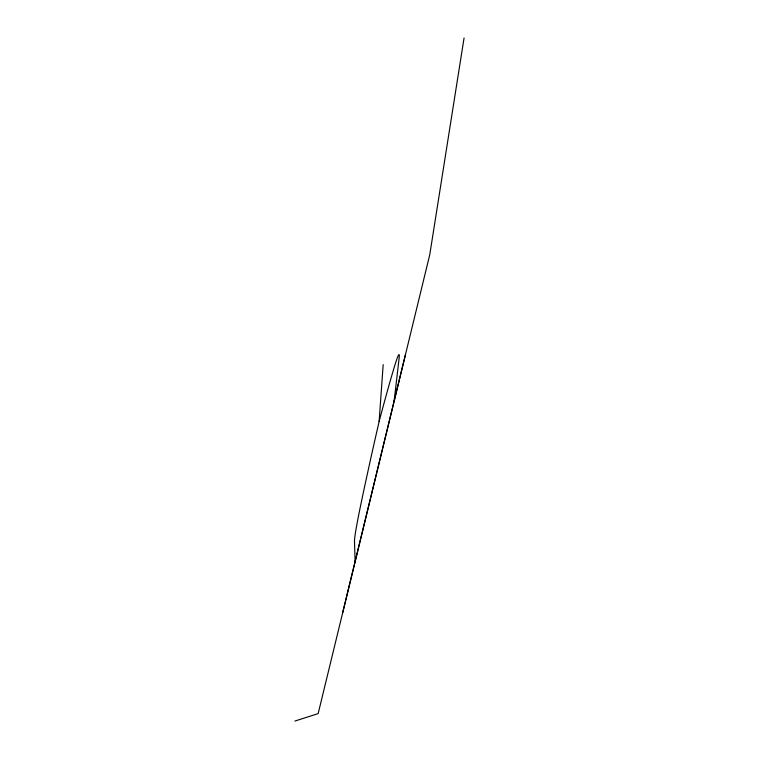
<?xml version="1.0" encoding="UTF-8"?>
<svg xmlns="http://www.w3.org/2000/svg" width="759" height="759" viewBox="0 0 759 759"><rect width="100%" height="100%" fill="white"/><g stroke="black" fill="none" stroke-linecap="round" stroke-linejoin="round"><path stroke-width="1.14" d="M355.098 561.669L354.491 541.262A96.365 3.434 -76.7 0 1 361.369 501.898A181.373 6.091 -76.8 0 1 379.12 421.539L383.181 364.633M394.111 401.255L399.044 358.969A96.365 3.434 -76.7 0 0 394.784 365.515A187.084 6.404 -76.6 0 0 379.12 421.539M464.072 37.95L429.755 254.739L318.154 713.621L294.928 721.05M342.679 612.731L405.448 354.614"/></g></svg>
